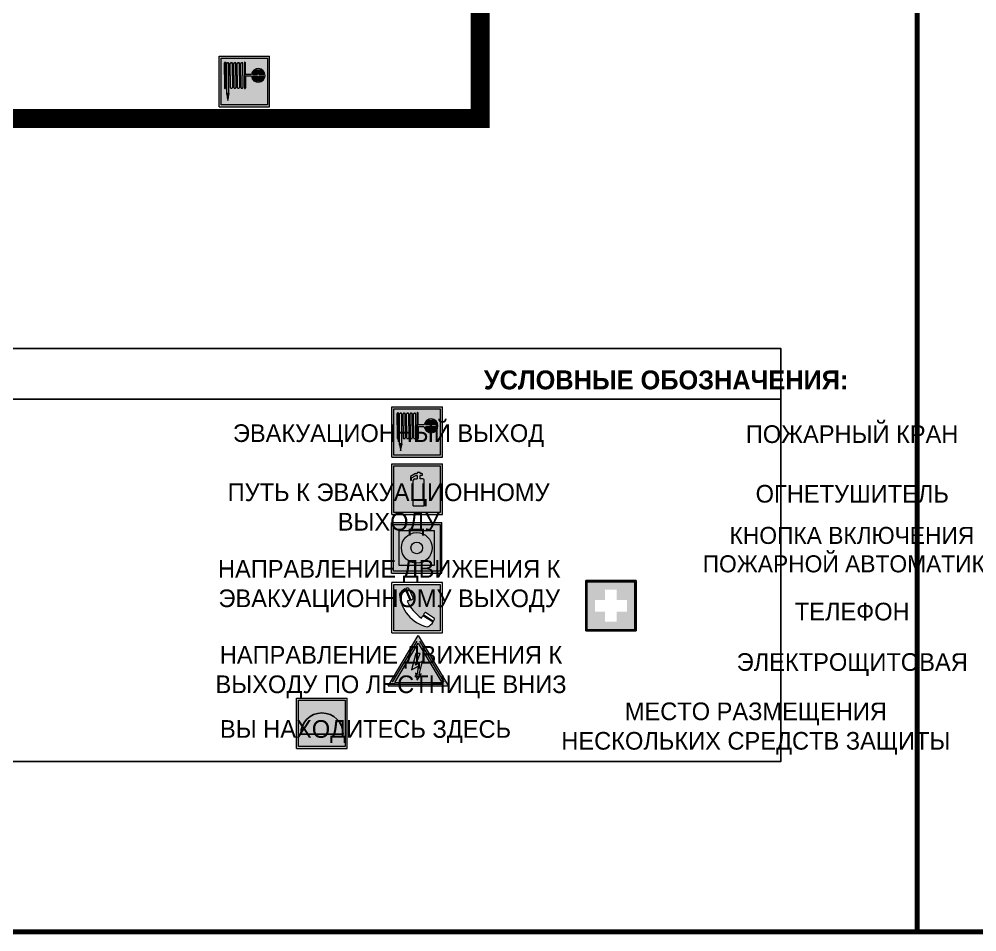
# Model space of a CAD drawing. Header units: millimetres. Extents: x 13114 to 67229, y 22859 to 38520.
# Drawn here: x 33246.1 to 33397.9, y 24277.9 to 24422.5 of the extents above; entities that cross this region are included whole.
import ezdxf

# ---------------------------------------------------------------- set-up
doc = ezdxf.new("R2010")
doc.units = ezdxf.units.MM
doc.styles.add('обычный', font='arial.ttf')

# ---------------------------------------------------------------- blocks, each defined once
blk = doc.blocks.new('A$C3E6D3DDE')
at = {"lineweight": 5}
h = blk.add_hatch(color=40, dxfattribs=at)
h.paths.add_polyline_path([(24.1, 1.45), (16.46, -11.35), (31.74, -11.35)])
h.paths.add_polyline_path([(24.09, -0.46), (30.03, -10.41), (18.14, -10.41)], flags=16)
h.paths.add_polyline_path([(24.54, -3.08), (23.41, -6.02), (25.13, -5.01), (24.33, -8.5), (24.82, -8.27), (23.79, -9.86), (23.4, -8.04), (23.8, -8.43), (24.04, -6.29), (22.39, -7.25), (23.44, -3.08)], flags=0)
h = blk.add_hatch(color=256, dxfattribs=at)
h.paths.add_polyline_path([(24.37, 0.03, 0.567511), (23.82, 0.03), (17.59, -10.4, 0.582454), (17.86, -10.88), (30.32, -10.88, 0.582149), (30.6, -10.4)])
h.paths.add_polyline_path([(24.09, -0.46), (18.14, -10.41), (30.03, -10.41)], flags=16)
h.paths.add_polyline_path([(24.54, -3.08), (23.41, -6.02), (25.13, -5.01), (24.33, -8.5), (24.82, -8.27), (23.79, -9.86), (23.4, -8.04), (23.8, -8.43), (24.04, -6.29), (22.39, -7.25), (23.44, -3.08)], flags=0)
h = blk.add_hatch(color=40, dxfattribs=at)
h.paths.add_polyline_path([(24.09, -0.46), (18.14, -10.41), (30.03, -10.41)])
h.paths.add_polyline_path([(24.82, -8.27), (23.79, -9.86), (23.4, -8.04), (23.8, -8.43), (24.04, -6.29), (22.39, -7.25), (23.44, -3.08), (24.54, -3.08), (23.41, -6.02), (25.13, -5.01), (24.33, -8.5)], flags=16)
at = {"color": 40, "lineweight": 5}
for p, q in [((16.46, -11.35), (24.1, 1.45)), ((24.1, 1.45), (31.74, -11.35))]:
    blk.add_line(p, q, dxfattribs=at)
at = {"lineweight": 5}
for p, q in [((17.59, -10.4), (23.82, 0.03)), ((24.37, 0.03), (30.6, -10.4)), ((18.14, -10.41), (24.09, -0.46)), ((24.09, -0.46), (30.03, -10.41)), ((23.44, -3.08), (22.39, -7.25)), ((23.41, -6.02), (24.54, -3.08)), ((24.54, -3.08), (23.44, -3.08)), ((22.39, -7.25), (24.04, -6.29)), ((25.13, -5.01), (23.41, -6.02)), ((24.04, -6.29), (23.8, -8.43)), ((24.33, -8.5), (25.13, -5.01)), ((23.8, -8.43), (23.4, -8.04)), ((23.4, -8.04), (23.79, -9.86)), ((23.79, -9.86), (24.82, -8.27)), ((24.82, -8.27), (24.33, -8.5)), ((17.86, -10.88), (30.32, -10.88)), ((18.14, -10.41), (30.03, -10.41))]:
    blk.add_line(p, q, dxfattribs=at)
at = {"color": 50, "lineweight": 5}
blk.add_line((31.74, -11.35), (16.46, -11.35), dxfattribs=at)
blk = doc.blocks.new('A$C54414219')
at = {"true_color": 0xffffff}
h = blk.add_hatch(color=7, dxfattribs=at)
h.paths.add_polyline_path([(2.39, -9.45), (2.39, -18.3), (11.23, -18.3), (11.23, -9.45)], flags=0)
h.paths.add_polyline_path([(10.71, -13.87, -1), (2.92, -13.87, -1)], flags=0)
h.paths.add_polyline_path([(8.3, -13.87, -1), (5.33, -13.87, -1)], flags=0)
h.paths.add_polyline_path([(0.41, -7.47), (0.41, -20.27), (13.21, -20.27), (13.21, -7.47)])
h.paths.add_polyline_path([(0.92, -19.77), (12.71, -19.77), (12.71, -7.98), (0.92, -7.98)], flags=16)
h.paths.add_polyline_path([(11.23, -9.45), (11.23, -18.3), (2.39, -18.3), (2.39, -9.45)], flags=0)
at = {"lineweight": 5}
h = blk.add_hatch(color=242, dxfattribs=at)
h.paths.add_polyline_path([(12.71, -7.98), (0.92, -7.98), (0.92, -19.77), (12.71, -19.77)])
h.paths.add_polyline_path([(11.23, -18.3), (2.39, -18.3), (2.39, -9.45), (11.23, -9.45)], flags=16)
h.paths.add_polyline_path([(10.71, -13.87, -1), (2.92, -13.87, -1)], flags=0)
h.paths.add_polyline_path([(8.3, -13.87, -1), (5.33, -13.87, -1)], flags=0)
at = {"true_color": 0xffffff}
h = blk.add_hatch(color=7, dxfattribs=at)
h.paths.add_polyline_path([(2.39, -9.45), (2.39, -18.3), (11.23, -18.3), (11.23, -9.45)])
h.paths.add_polyline_path([(10.71, -13.87, -1), (2.92, -13.87, -1)], flags=16)
h.paths.add_polyline_path([(8.3, -13.87, -1), (5.33, -13.87, -1)], flags=0)
at = {"lineweight": 5}
h = blk.add_hatch(color=242, dxfattribs=at)
h.paths.add_polyline_path([(2.92, -13.87, 1), (10.71, -13.87, 1)])
h.paths.add_polyline_path([(8.3, -13.87, -1), (5.33, -13.87, -1)], flags=16)
at = {"color": 242, "lineweight": 5}
for p, q in [((0.41, -20.27), (0.41, -7.47)), ((0.41, -7.47), (13.21, -7.47)), ((0.41, -7.47), (13.21, -7.47)), ((13.21, -20.27), (13.21, -7.47)), ((0.41, -20.27), (13.21, -20.27))]:
    blk.add_line(p, q, dxfattribs=at)
for points in [[(0.92, -7.98), (12.71, -7.98), (12.71, -19.77), (0.92, -19.77)], [(2.39, -9.45), (11.23, -9.45), (11.23, -18.3), (2.39, -18.3)]]:
    blk.add_lwpolyline(points, close=True, dxfattribs=at)
for radius in [3.89, 1.49]:
    blk.add_circle((6.81, -13.87), radius, dxfattribs=at)
blk = doc.blocks.new('A$C456E1F9C')
at = {"lineweight": 5}
h = blk.add_hatch(color=242, dxfattribs=at)
h.paths.add_polyline_path([(0.51, -1.47), (0.51, -13.26), (12.29, -13.26), (12.29, -1.47)])
h.paths.add_polyline_path([(5.42, -4.95, -0.254479), (4.78, -5.4), (3.52, -2.53, -0.209735), (4.23, -2.4)], flags=16)
h.paths.add_polyline_path([(8.53, -8.6), (10.87, -10.17), (10.54, -10.76), (8.03, -9.13, -0.192251)], flags=16)
h.paths.add_polyline_path([(4.61, -5.49, 0.005518), (3.87, -5.72, 0.128647), (7.49, -10.01, 0.00809), (7.83, -9.33), (10.47, -10.97, -0.16736), (8.99, -12.25, -0.327862), (1.95, -3.95, -0.166952), (3.36, -2.62)], flags=16)
at = {"color": 242, "lineweight": 5}
for p, q in [((0, -13.77), (0, -0.97)), ((12.8, -0.97), (0, -0.97)), ((4.23, -2.4), (5.42, -4.95)), ((12.8, -13.77), (12.8, -0.97)), ((4.61, -5.49), (3.36, -2.62)), ((3.52, -2.53), (4.78, -5.4)), ((7.83, -9.33), (10.47, -10.97)), ((8.03, -9.13), (10.54, -10.76)), ((10.81, -10.12), (8.53, -8.6)), ((10.54, -10.76), (10.8, -10.3)), ((10.8, -10.3), (10.81, -10.12)), ((0, -13.77), (12.8, -13.77))]:
    blk.add_line(p, q, dxfattribs=at)
blk.add_lwpolyline([(0.51, -1.47), (12.29, -1.47), (12.29, -13.26), (0.51, -13.26)], close=True, dxfattribs=at)
for centre, radius, start, end in [((4.02, -3.27), 0.891, 76.3284, 123.7092), ((4.59, -5.34), 2.99, 114.2845, 152.1974), ((11.12, -3.31), 9.19, 183.9915, 256.6009), ((14.98, -39.1), 35.17, 107.1487, 108.4135), ((13.86, -0.94), 11.08, 205.5536, 234.8762), ((4.68, -4.59), 0.824, 276.9621, 334.0723), ((-13.31, 0.8), 23.44, 332.5487, 334.4027), ((8.94, -9.5), 0.989, 114.4092, 157.9388), ((7.87, -9.46), 3, 291.9291, 329.9329)]:
    blk.add_arc(centre, radius, start, end, dxfattribs=at)
blk = doc.blocks.new('A$C18900ED3')
h = blk.add_hatch(color=126)
h.paths.add_polyline_path([(-0.18, -0.18), (-7.02, -0.18), (-7.02, -7.02), (-0.18, -7.02)])
h.paths.add_polyline_path([(-5.89, -4.46), (-5.89, -2.77), (-4.46, -2.77), (-4.46, -1.31), (-2.77, -1.31), (-2.77, -2.77), (-1.33, -2.77), (-1.33, -4.46), (-2.77, -4.46), (-2.77, -5.89), (-4.46, -5.89), (-4.46, -4.46)], flags=16)
at = {"color": 126}
for p, q in [((-7.2, 0), (-7.2, -7.2)), ((0, 0), (-7.2, 0)), ((0, -7.2), (0, 0)), ((-7.02, -7.02), (-7.02, -0.18)), ((-7.02, -0.18), (-0.18, -0.18)), ((-0.18, -0.18), (-0.18, -7.02)), ((-7.2, -7.2), (0, -7.2)), ((-0.18, -7.02), (-7.02, -7.02))]:
    blk.add_line(p, q, dxfattribs=at)
blk = doc.blocks.new('A$C37112FD5')
at = {"true_color": 0xf5f5ff}
h = blk.add_hatch(color=7, dxfattribs=at)
h.dxf.hatch_style = 1
h.paths.add_polyline_path([(12.8, -7.4), (0, -7.4), (0, -20.2), (12.8, -20.2)])
h.paths.add_polyline_path([(12.29, -7.91), (12.29, -19.69), (0.51, -19.69), (0.51, -7.91)], flags=16)
h.paths.add_polyline_path([(4.98, -9.04, -0.42597), (5.17, -9.22), (5.17, -12.25), (5.17, -15.29, -0.432244), (4.98, -15.47), (4.83, -15.47, -0.42597), (4.64, -15.29), (4.64, -12.25), (4.64, -9.22, -0.432244), (4.83, -9.04)], flags=0)
h.paths.add_polyline_path([(4.28, -9.22), (4.28, -12.25), (4.28, -15.29, -0.432244), (4.09, -15.47), (3.94, -15.47, -0.42597), (3.75, -15.29), (3.75, -12.25), (3.75, -9.22, -0.432244), (3.94, -9.04), (4.09, -9.04, -0.42597)], flags=0)
h.paths.add_polyline_path([(5.72, -9.04), (5.87, -9.04, -0.42597), (6.06, -9.22), (6.06, -12.25), (6.06, -15.29, -0.432244), (5.87, -15.47), (5.72, -15.47, -0.42597), (5.53, -15.29), (5.53, -12.25), (5.53, -9.22, -0.432244)], flags=0)
h.paths.add_polyline_path([(6.42, -8.9), (6.5, -8.9, -0.42597), (6.69, -9.08), (6.69, -12.03), (8.21, -12.03, -15.824349), (8.21, -12.47), (6.69, -12.47), (6.69, -15.42, -0.432244), (6.5, -15.6), (6.42, -15.6)], flags=0)
h.paths.add_polyline_path([(3.39, -9.22), (3.39, -12.25), (3.39, -15.29, -0.432244), (3.2, -15.47), (3.05, -15.47, -0.42597), (2.85, -15.29), (2.85, -12.25), (2.85, -9.22, -0.432244), (3.05, -9.04), (3.2, -9.04, -0.42597)], flags=0)
h.paths.add_polyline_path([(2.5, -9.22), (2.5, -16.71), (1.96, -16.71), (1.96, -9.22, -0.432244), (2.15, -9.04), (2.31, -9.04, -0.42597)], flags=0)
h.paths.add_polyline_path([(1.61, -8.9), (1.61, -15.6), (1.57, -15.6, -0.42597), (1.37, -15.42), (1.37, -12.03), (1.37, -9.09, -0.432244), (1.57, -8.9)], flags=0)
h.paths.add_polyline_path([(9.76, -10.81), (9.76, -12.03), (8.49, -12.03, -0.336371)], flags=0)
h.paths.add_polyline_path([(8.49, -12.47), (9.76, -12.47), (9.76, -13.7, -0.336371)], flags=0)
h.paths.add_polyline_path([(10.11, -10.81, -0.336371), (11.38, -12.03), (10.11, -12.03)], flags=0)
h.paths.add_polyline_path([(10.11, -12.47), (11.38, -12.47, -0.336371), (10.11, -13.7)], flags=0)
h.paths.add_polyline_path([(2.5, -16.84), (2.5, -17.05), (1.97, -17.05), (1.97, -16.84)], flags=0)
h.paths.add_polyline_path([(2.5, -17.24, -0.033778), (2.24, -18.6, -0.033778), (1.97, -17.24)], flags=0)
h = blk.add_hatch(color=242)
h.dxf.hatch_style = 1
h.paths.add_polyline_path([(12.29, -7.91), (0.51, -7.91), (0.51, -19.69), (12.29, -19.69)])
h.paths.add_polyline_path([(6.42, -15.6), (6.42, -8.9), (6.5, -8.9, -0.42597), (6.69, -9.08), (6.69, -12.03), (8.21, -12.03, -15.824349), (8.21, -12.47), (6.69, -12.47), (6.69, -15.42, -0.432244), (6.5, -15.6)], flags=16)
h.paths.add_polyline_path([(5.87, -15.47), (5.72, -15.47, -0.42597), (5.53, -15.29), (5.53, -12.25), (5.53, -9.22, -0.432244), (5.72, -9.04), (5.87, -9.04, -0.42597), (6.06, -9.22), (6.06, -12.25), (6.06, -15.29, -0.432244)], flags=16)
h.paths.add_polyline_path([(4.98, -15.47), (4.83, -15.47, -0.42597), (4.64, -15.29), (4.64, -12.25), (4.64, -9.22, -0.432244), (4.83, -9.04), (4.98, -9.04, -0.42597), (5.17, -9.22), (5.17, -12.25), (5.17, -15.29, -0.432244)], flags=16)
h.paths.add_polyline_path([(4.09, -15.47), (3.94, -15.47, -0.42597), (3.75, -15.29), (3.75, -12.25), (3.75, -9.22, -0.432244), (3.94, -9.04), (4.09, -9.04, -0.42597), (4.28, -9.22), (4.28, -12.25), (4.28, -15.29, -0.432244)], flags=16)
h.paths.add_polyline_path([(3.2, -15.47), (3.05, -15.47, -0.42597), (2.85, -15.29), (2.85, -12.25), (2.85, -9.22, -0.432244), (3.05, -9.04), (3.2, -9.04, -0.42597), (3.39, -9.22), (3.39, -12.25), (3.39, -15.29, -0.432244)], flags=16)
h.paths.add_polyline_path([(2.5, -17.05), (1.97, -17.05), (1.97, -16.84), (2.5, -16.84)], flags=16)
h.paths.add_polyline_path([(2.5, -17.24, -0.033778), (2.24, -18.6, -0.033778), (1.97, -17.24)], flags=16)
h.paths.add_polyline_path([(2.5, -16.71), (1.96, -16.71), (1.96, -9.22, -0.432244), (2.15, -9.04), (2.31, -9.04, -0.42597), (2.5, -9.22)], flags=16)
h.paths.add_polyline_path([(1.61, -15.6), (1.57, -15.6, -0.42597), (1.37, -15.42), (1.37, -12.03), (1.37, -9.09, -0.432244), (1.57, -8.9), (1.61, -8.9)], flags=16)
h.paths.add_polyline_path([(8.49, -12.47), (9.76, -12.47), (9.76, -13.7, -0.336371)], flags=0)
h.paths.add_polyline_path([(10.11, -13.7), (10.11, -12.47), (11.38, -12.47, -0.336371)], flags=0)
h.paths.add_polyline_path([(8.49, -12.03, -0.336371), (9.76, -10.81), (9.76, -12.03)], flags=0)
h.paths.add_polyline_path([(10.11, -12.03), (10.11, -10.81, -0.336371), (11.38, -12.03)], flags=0)
h = blk.add_hatch(color=7, dxfattribs=at)
h.dxf.hatch_style = 1
h.paths.add_polyline_path([(1.61, -8.9), (1.57, -8.9, 0.432244), (1.37, -9.09), (1.37, -12.03), (1.37, -15.42, 0.42597), (1.57, -15.6), (1.61, -15.6)])
h.paths.add_polyline_path([(2.5, -9.22, 0.42597), (2.31, -9.04), (2.15, -9.04, 0.432244), (1.96, -9.22), (1.96, -16.71), (2.5, -16.71)])
h.paths.add_polyline_path([(2.5, -16.84), (1.97, -16.84), (1.97, -17.05), (2.5, -17.05)])
h.paths.add_polyline_path([(2.5, -17.24), (1.97, -17.24, 0.033778), (2.24, -18.6, 0.033778)])
h.paths.add_polyline_path([(3.39, -12.25), (3.39, -9.22, 0.42597), (3.2, -9.04), (3.05, -9.04, 0.432244), (2.85, -9.22), (2.85, -12.25), (2.85, -15.29, 0.42597), (3.05, -15.47), (3.2, -15.47, 0.432244), (3.39, -15.29)])
h.paths.add_polyline_path([(4.28, -12.25), (4.28, -9.22, 0.42597), (4.09, -9.04), (3.94, -9.04, 0.432244), (3.75, -9.22), (3.75, -12.25), (3.75, -15.29, 0.42597), (3.94, -15.47), (4.09, -15.47, 0.432244), (4.28, -15.29)])
h.paths.add_polyline_path([(5.17, -12.25), (5.17, -9.22, 0.42597), (4.98, -9.04), (4.83, -9.04, 0.432244), (4.64, -9.22), (4.64, -12.25), (4.64, -15.29, 0.42597), (4.83, -15.47), (4.98, -15.47, 0.432244), (5.17, -15.29)])
h.paths.add_polyline_path([(6.06, -12.25), (6.06, -9.22, 0.42597), (5.87, -9.04), (5.72, -9.04, 0.432244), (5.53, -9.22), (5.53, -12.25), (5.53, -15.29, 0.42597), (5.72, -15.47), (5.87, -15.47, 0.432244), (6.06, -15.29)])
h.paths.add_polyline_path([(6.69, -12.47), (8.21, -12.47, 15.824349), (8.21, -12.03), (6.69, -12.03), (6.69, -9.08, 0.42597), (6.5, -8.9), (6.42, -8.9), (6.42, -15.6), (6.5, -15.6, 0.432244), (6.69, -15.42)])
h.paths.add_polyline_path([(8.49, -12.47), (9.76, -12.47), (9.76, -13.7, -0.336371)], flags=16)
h.paths.add_polyline_path([(8.49, -12.03, -0.336371), (9.76, -10.81), (9.76, -12.03)], flags=16)
h.paths.add_polyline_path([(10.11, -12.47), (11.38, -12.47, -0.336371), (10.11, -13.7)], flags=16)
h.paths.add_polyline_path([(10.11, -12.03), (10.11, -10.81, -0.336371), (11.38, -12.03)], flags=16)
h = blk.add_hatch(color=242)
h.dxf.hatch_style = 1
h.paths.add_polyline_path([(9.76, -10.81, 0.336371), (8.49, -12.03), (9.76, -12.03)])
h.paths.add_polyline_path([(10.11, -10.81), (10.11, -12.03), (11.38, -12.03, 0.336371)])
h.paths.add_polyline_path([(11.38, -12.47), (10.11, -12.47), (10.11, -13.7, 0.336371)])
h.paths.add_polyline_path([(9.76, -12.47), (8.49, -12.47, 0.336371), (9.76, -13.7)])
at = {"color": 242, "lineweight": 5}
for p, q in [((0, -20.2), (0, -7.4)), ((0, -7.4), (12.8, -7.4)), ((1.37, -12.03), (1.37, -9.08)), ((1.57, -8.9), (1.61, -8.9)), ((1.61, -8.9), (1.61, -15.6)), ((1.96, -16.71), (1.96, -9.22)), ((2.15, -9.04), (2.31, -9.04)), ((2.5, -16.71), (2.5, -9.22)), ((2.85, -12.25), (2.85, -9.22)), ((3.05, -9.04), (3.2, -9.04)), ((3.39, -12.25), (3.39, -9.22)), ((3.75, -12.25), (3.75, -9.22)), ((3.94, -9.04), (4.09, -9.04)), ((4.28, -12.25), (4.28, -9.22)), ((4.64, -12.25), (4.64, -9.22)), ((4.83, -9.04), (4.98, -9.04)), ((5.17, -12.25), (5.17, -9.22)), ((5.53, -12.25), (5.53, -9.22)), ((5.72, -9.04), (5.87, -9.04)), ((6.06, -12.25), (6.06, -9.22)), ((6.42, -8.9), (6.42, -15.6)), ((6.5, -8.9), (6.42, -8.9)), ((6.69, -12.03), (6.69, -9.08)), ((12.8, -20.2), (12.8, -7.4)), ((1.37, -12.03), (1.37, -15.42)), ((8.21, -12.03), (6.69, -12.03)), ((9.76, -12.03), (8.49, -12.03)), ((9.76, -10.81), (9.76, -12.03)), ((10.11, -10.81), (10.11, -12.03)), ((11.38, -12.03), (10.11, -12.03)), ((2.85, -12.25), (2.85, -15.29)), ((3.39, -12.25), (3.39, -15.29)), ((3.75, -12.25), (3.75, -15.29)), ((4.28, -12.25), (4.28, -15.29)), ((4.64, -12.25), (4.64, -15.29)), ((5.17, -12.25), (5.17, -15.29)), ((5.53, -12.25), (5.53, -15.29)), ((6.06, -12.25), (6.06, -15.29)), ((8.21, -12.47), (6.69, -12.47)), ((6.69, -12.47), (6.69, -15.42)), ((9.76, -12.47), (8.49, -12.47)), ((9.76, -12.47), (9.76, -13.7)), ((11.38, -12.47), (10.11, -12.47)), ((10.11, -12.47), (10.11, -13.7)), ((1.57, -15.6), (1.61, -15.6)), ((1.96, -16.71), (2.5, -16.71)), ((1.97, -16.84), (2.5, -16.84)), ((1.97, -17.05), (1.97, -16.84)), ((2.5, -16.84), (2.5, -17.05)), ((3.05, -15.47), (3.2, -15.47)), ((3.94, -15.47), (4.09, -15.47)), ((4.83, -15.47), (4.98, -15.47)), ((5.72, -15.47), (5.87, -15.47)), ((6.42, -15.6), (6.5, -15.6)), ((2.5, -17.05), (1.97, -17.05)), ((1.97, -17.24), (2.5, -17.24)), ((0, -20.2), (12.8, -20.2))]:
    blk.add_line(p, q, dxfattribs=at)
blk.add_lwpolyline([(0.51, -7.91), (12.29, -7.91), (12.29, -19.69), (0.51, -19.69)], close=True, dxfattribs=at)
for centre, radius, start, end in [((1.56, -9.09), 0.182, 87.1027, 180.6071), ((2.15, -9.22), 0.182, 87.1027, 180.6071), ((2.32, -9.22), 0.182, 359.3929, 92.8973), ((3.04, -9.22), 0.182, 87.1027, 180.6071), ((3.21, -9.22), 0.182, 359.3929, 92.8973), ((3.93, -9.22), 0.182, 87.1027, 180.6071), ((4.1, -9.22), 0.182, 359.3929, 92.8973), ((4.82, -9.22), 0.182, 87.1027, 180.6071), ((4.99, -9.22), 0.182, 359.3929, 92.8973), ((5.71, -9.22), 0.182, 87.1027, 180.6071), ((5.88, -9.22), 0.182, 359.3929, 92.8973), ((6.51, -9.09), 0.182, 359.3929, 92.8973), ((9.93, -12.25), 1.74, 187.2319, 172.7681), ((9.93, -12.25), 1.46, 96.9927, 171.3585), ((9.93, -12.25), 1.46, 8.6415, 83.0073), ((9.93, -12.25), 1.46, 188.6415, 263.0073), ((9.93, -12.25), 1.46, 276.9927, 351.3585), ((1.56, -15.42), 0.182, 179.3929, 272.8973), ((3.04, -15.29), 0.182, 179.3929, 272.8973), ((3.21, -15.29), 0.182, 267.1027, 0.6071), ((3.93, -15.29), 0.182, 179.3929, 272.8973), ((4.1, -15.29), 0.182, 267.1027, 0.6071), ((4.82, -15.29), 0.182, 179.3929, 272.8973), ((4.99, -15.29), 0.182, 267.1027, 0.6071), ((5.71, -15.29), 0.182, 179.3929, 272.8973), ((5.88, -15.29), 0.182, 267.1027, 0.6071), ((6.51, -15.42), 0.182, 267.1027, 0.6071), ((12.17, -15.98), 10.27, 187.041, 194.7793), ((-7.7, -15.98), 10.27, 345.2207, 352.959)]:
    blk.add_arc(centre, radius, start, end, dxfattribs=at)
blk = doc.blocks.new('A$C3AD82952')
at = {"true_color": 0xf5f5ff}
h = blk.add_hatch(color=7, dxfattribs=at)
h.dxf.hatch_style = 1
h.paths.add_polyline_path([(8.21, 8.73, 0.414214), (7.89, 9.05), (7.22, 9.05), (7.22, 9.92), (7.59, 9.92, 1), (7.57, 10.36), (7.22, 10.36), (7.22, 10.6), (6.43, 10.6), (6.43, 10.36), (6.01, 10.36), (4.74, 9.59), (4.74, 8.69), (4.98, 8.73), (4.98, 9.26), (6.12, 9.91), (6.43, 9.91), (6.43, 9.05), (5.76, 9.05, 0.414214), (5.44, 8.73), (5.44, 2.2), (8.21, 2.2)], flags=0)
h.paths.add_polyline_path([(12.8, 12.8), (0, 12.8), (0, 0), (12.8, 0)])
h.paths.add_polyline_path([(0.51, 12.29), (12.29, 12.29), (12.29, 0.51), (0.51, 0.51)], flags=16)
h.paths.add_polyline_path([(4.74, 9.59), (6.01, 10.36), (6.43, 10.36), (6.43, 10.6), (7.22, 10.6), (7.22, 10.36), (7.59, 10.36, -0.94586), (7.59, 9.92), (7.22, 9.92), (7.22, 9.05), (7.89, 9.05, -0.414214), (8.21, 8.73), (8.21, 2.2), (5.44, 2.2), (5.44, 8.73, -0.414214), (5.76, 9.05), (6.43, 9.05), (6.43, 9.91), (6.12, 9.91), (4.98, 9.26), (4.98, 8.73), (4.74, 8.69)], flags=0)
h = blk.add_hatch(color=242)
h.dxf.hatch_style = 1
h.paths.add_polyline_path([(12.29, 12.29), (0.51, 12.29), (0.51, 0.51), (12.29, 0.51)])
h.paths.add_polyline_path([(4.74, 8.69), (4.74, 9.59), (6.01, 10.36), (6.43, 10.36), (6.43, 10.6), (7.22, 10.6), (7.22, 10.36), (7.59, 10.36, -0.94586), (7.59, 9.92), (7.22, 9.92), (7.22, 9.05), (7.89, 9.05, -0.414214), (8.21, 8.73), (8.21, 2.2), (5.44, 2.2), (5.44, 8.73, -0.414214), (5.76, 9.05), (6.43, 9.05), (6.43, 9.91), (6.12, 9.91), (4.98, 9.26), (4.98, 8.73)], flags=16)
h = blk.add_hatch(color=7, dxfattribs=at)
h.dxf.hatch_style = 1
h.paths.add_polyline_path([(8.21, 8.73, 0.414214), (7.89, 9.05), (7.22, 9.05), (7.22, 9.92), (7.59, 9.92, 1), (7.57, 10.36), (7.22, 10.36), (7.22, 10.6), (6.43, 10.6), (6.43, 10.36), (6.01, 10.36), (4.74, 9.59), (4.74, 8.69), (4.98, 8.73), (4.98, 9.26), (6.12, 9.91), (6.43, 9.91), (6.43, 9.05), (5.76, 9.05, 0.414214), (5.44, 8.73), (5.44, 2.2), (8.21, 2.2)])
at = {"color": 242, "lineweight": 5}
for p, q in [((0, 0), (0, 12.8)), ((0, 12.8), (12.8, 12.8)), ((12.8, 0), (12.8, 12.8)), ((6.01, 10.36), (4.74, 9.59)), ((4.98, 9.26), (6.12, 9.91)), ((6.01, 10.36), (6.43, 10.36)), ((6.12, 9.91), (6.43, 9.91)), ((7.22, 10.6), (6.43, 10.6)), ((6.43, 10.6), (6.43, 10.36)), ((6.43, 9.91), (6.43, 9.05)), ((7.22, 10.36), (7.22, 10.6)), ((7.59, 10.36), (7.22, 10.36)), ((7.22, 9.05), (7.22, 9.92)), ((7.59, 9.92), (7.22, 9.92)), ((4.74, 9.59), (4.74, 8.69)), ((4.74, 8.69), (4.98, 8.73)), ((4.98, 8.73), (4.98, 9.26)), ((5.44, 2.2), (5.44, 8.73)), ((5.76, 9.05), (6.43, 9.05)), ((7.89, 9.05), (7.22, 9.05)), ((8.21, 2.2), (8.21, 8.73)), ((0, 0), (12.8, 0)), ((5.44, 2.2), (8.21, 2.2))]:
    blk.add_line(p, q, dxfattribs=at)
blk.add_lwpolyline([(0.51, 12.29), (12.29, 12.29), (12.29, 0.51), (0.51, 0.51)], close=True, dxfattribs=at)
for centre, radius, start, end in [((7.58, 10.14), 0.223, 273.1875, 86.8125), ((5.76, 8.73), 0.32, 90, 180), ((7.89, 8.73), 0.32, 0, 90)]:
    blk.add_arc(centre, radius, start, end, dxfattribs=at)
blk = doc.blocks.new('A$C1E1F2D43')
at = {"true_color": 0xffffff}
blk.add_hatch(color=7, dxfattribs=at).paths.add_polyline_path([(8, 0), (0, 0), (0, -8), (8, -8)])
h = blk.add_hatch(color=242)
h.paths.add_polyline_path([(0.32, -0.32), (0.32, -7.68), (7.68, -7.68), (7.68, -0.32)])
h.paths.add_polyline_path([(7.35, -5.71), (0.65, -5.71, -1)], flags=16)
at = {"color": 242, "lineweight": 5}
for p, q in [((0, 0), (8, 0)), ((0, -8), (0, 0)), ((0, 0), (8, 0)), ((8, -8), (8, 0)), ((0, -8), (8, -8))]:
    blk.add_line(p, q, dxfattribs=at)
at = {"color": 242}
blk.add_line((7.35, -5.71), (0.65, -5.71), dxfattribs=at)
at = {"color": 242, "lineweight": 5}
blk.add_lwpolyline([(0.32, -0.32), (7.68, -0.32), (7.68, -7.68), (0.32, -7.68)], close=True, dxfattribs=at)
at = {"color": 242}
blk.add_arc((4, -5.71), 3.35, 0, 180, dxfattribs=at)

msp = doc.modelspace()

# ---------------------------------------------------------------- linework, layer by layer
at = {"color": 6, "lineweight": 100}
for points in [[(32788.44, 24277.86), (33388.44, 24277.86), (33388.44, 24672.86), (32788.44, 24672.86)], [(33388.44, 24277.86), (33988.44, 24277.86), (33988.44, 24672.86), (33388.44, 24672.86)]]:
    msp.add_lwpolyline(points, close=True, dxfattribs=at)
at = {"lineweight": 100, "const_width": 3}
msp.add_lwpolyline([(33319.16, 24439.8), (33319.16, 24406.76), (32877.11, 24406.76)], dxfattribs=at)
for points in [[(33223.05, 24362.25), (33366.82, 24362.25), (33366.82, 24370.3), (33223.05, 24370.3)], [(33223.05, 24362.25), (33366.82, 24362.25), (33366.82, 24304.85), (33223.05, 24304.85)]]:
    msp.add_lwpolyline(points, close=True)

# ---------------------------------------------------------------- block references
for name, p, xscale, yscale, zscale in [('A$C37112FD5', (33277.79, 24421.23), 0.6249984004534781, 0.6249984004534781, 0.6249984004534781), ('A$C37112FD5', (33305.18, 24365.7), 0.6249984004534781, 0.6249984004534781, 0.6249984004534781), ('A$C3AD82952', (33305.18, 24344), 0.625, 0.625, 0.625), ('A$C54414219', (33304.87, 24347.37), 0.625, 0.625, 0.625), ('A$C456E1F9C', (33305.18, 24333.83), 0.625, 0.625, 0.625), ('A$C18900ED3', (33343.9, 24333.54), 1.111111111007631, 1.111111111007631, 1.111111111007631), ('A$C3E6D3DDE', (33294.31, 24323.9), 0.625, 0.625, 0.625)]:
    msp.add_blockref(name, p, dxfattribs=dict(xscale=xscale, yscale=yscale, zscale=zscale))
at = {"color": 1}
msp.add_blockref('A$C1E1F2D43', (33290.09, 24314.9), dxfattribs=at)

# ---------------------------------------------------------------- texts
at = {"lineweight": 0, "attachment_point": 5, "style": 'обычный'}
for s, insert, char_height, width in [('{\\fProxima Nova Rg|b1|i0|c204|p2;УСЛОВНЫЕ ОБОЗНАЧЕНИЯ:\\H1.1997x; }', (33348.64, 24365.3), 3, 175.1736), ('\\pi-8.4,l8.4,t8.4;{\\fProxima Nova Rg|b0|i0|c204|p2;ЭВАКУАЦИОННЫЙ ВЫХОД\\H1.6404x; }', (33304.66, 24356.48), 2.8, 126.6484), ('\\pi-8.4,l8.4,t8.4;{\\fProxima Nova Rg|b0|i0|c204|p2;ПОЖАРНЫЙ КРАН\\H1.6404x; }', (33378.12, 24356.71), 2.8, 126.6484), ('\\pi-8.4,l8.4,t8.4;{\\fProxima Nova Rg|b0|i0|c204|p2;ПУТЬ К ЭВАКУАЦИОННОМУ \\PВЫХОДУ }', (33304.67, 24344.78), 2.8, 126.6484), ('\\pi-8.4,l8.4,t8.4;{\\fProxima Nova Rg|b0|i0|c204|p2;ОГНЕТУШИТЕЛЬ\\H1.1997x; }', (33378.14, 24347.26), 2.8, 126.6484), ('\\pi-8.1,l8.1,t8.1;{\\fProxima Nova Rg|b0|i0|c204|p2;КНОПКА ВКЛЮЧЕНИЯ\\PПОЖАРНОЙ АВТОМАТИКИ}', (33378.09, 24338.41), 2.7, 126.6484), ('\\pi-8.4,l8.4,t8.4;{\\fProxima Nova Rg|b0|i0|c204|p2;НАПРАВЛЕНИЕ ДВИЖЕНИЯ К \\PЭВАКУАЦИОННОМУ ВЫХОДУ}', (33304.76, 24332.64), 2.8, 126.6484), ('\\pi-8.4,l8.4,t8.4;{\\fProxima Nova Rg|b0|i0|c204|p2;ТЕЛЕФОН\\H1.1997x; }', (33378.13, 24328.59), 2.8, 126.6484), ('\\pi-8.4,l8.4,t8.4;{\\fProxima Nova Rg|b0|i0|c204|p2;НАПРАВЛЕНИЕ ДВИЖЕНИЯ К \\PВЫХОДУ ПО ЛЕСТНИЦЕ ВНИЗ}', (33305.05, 24319.02), 2.8, 126.6484), ('\\pi-8.4,l8.4,t8.4;{\\fProxima Nova Rg|b0|i0|c204|p2;ЭЛЕКТРОЩИТОВАЯ\\H1.1997x; }', (33378.14, 24320.21), 2.8, 126.6484), ('\\pi-8.4,l8.4,t8.4;{\\fProxima Nova Rg|b0|i0|c204|p2;МЕСТО РАЗМЕЩЕНИЯ \\PНЕСКОЛЬКИХ СРЕДСТВ ЗАЩИТЫ}', (33362.86, 24310.06), 2.8, 126.6484), ('\\pi-8.4,l8.4,t8.4;{\\fProxima Nova Rg|b0|i0|c204|p2;ВЫ НАХОДИТЕСЬ ЗДЕСЬ\\H1.1997x; }', (33301.01, 24309.6), 2.8, 126.6484)]:
    msp.add_mtext(s, dxfattribs=dict(at, insert=insert, char_height=char_height, width=width))

doc.saveas('drawing.dxf')
